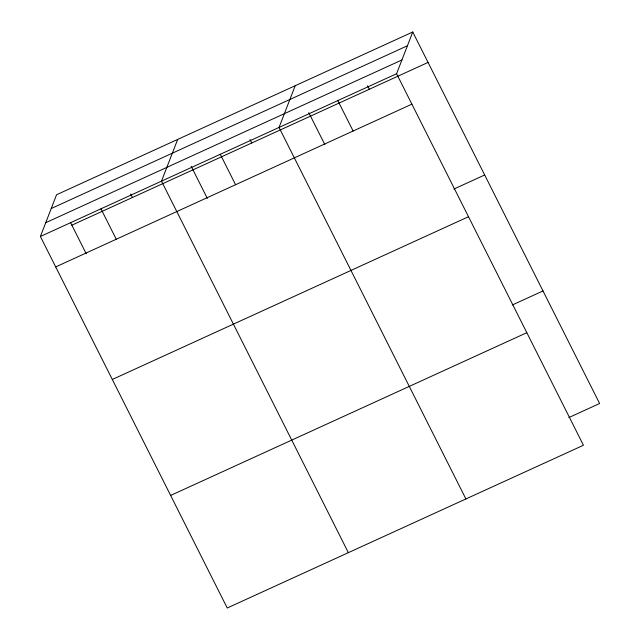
<?xml version="1.0" encoding="UTF-8"?>
<svg xmlns="http://www.w3.org/2000/svg" width="640" height="640" viewBox="0 0 640 640"><rect width="100%" height="100%" fill="white"/><g stroke="black" fill="none" stroke-linecap="round" stroke-linejoin="round"><path stroke-width="0.96" d="M412.76 32L396.584 73.736L583.44 445.248L227.24 608L40.392 236.488L56.56 194.752L412.76 32L599.608 403.512L568.864 417.56M177.672 139.416L161.496 181.152L348.352 552.664M295.216 85.712L279.04 127.44L465.896 498.952M51.224 208.528L407.424 45.768M45.728 222.712L401.92 59.96M40.392 236.488L396.584 73.736M71.864 225.184L428.064 62.424M55.696 266.912L411.888 104.16M453.928 189.032L484.672 174.984M112.304 379.472L468.504 216.72M512.256 305L543 290.952M170.632 495.44L526.824 332.688M367.536 85.8L369.288 89.28M337.816 100.584L353.12 131.016M308.768 112.656L324.896 144.72M249.992 139.512L251.744 142.992M220.272 154.296L235.576 184.72M191.224 166.368L207.352 198.432M130.672 194.032L132.416 197.512M100.944 208.816L116.248 239.248M70.552 222.576L86.24 253.768"/></g></svg>
